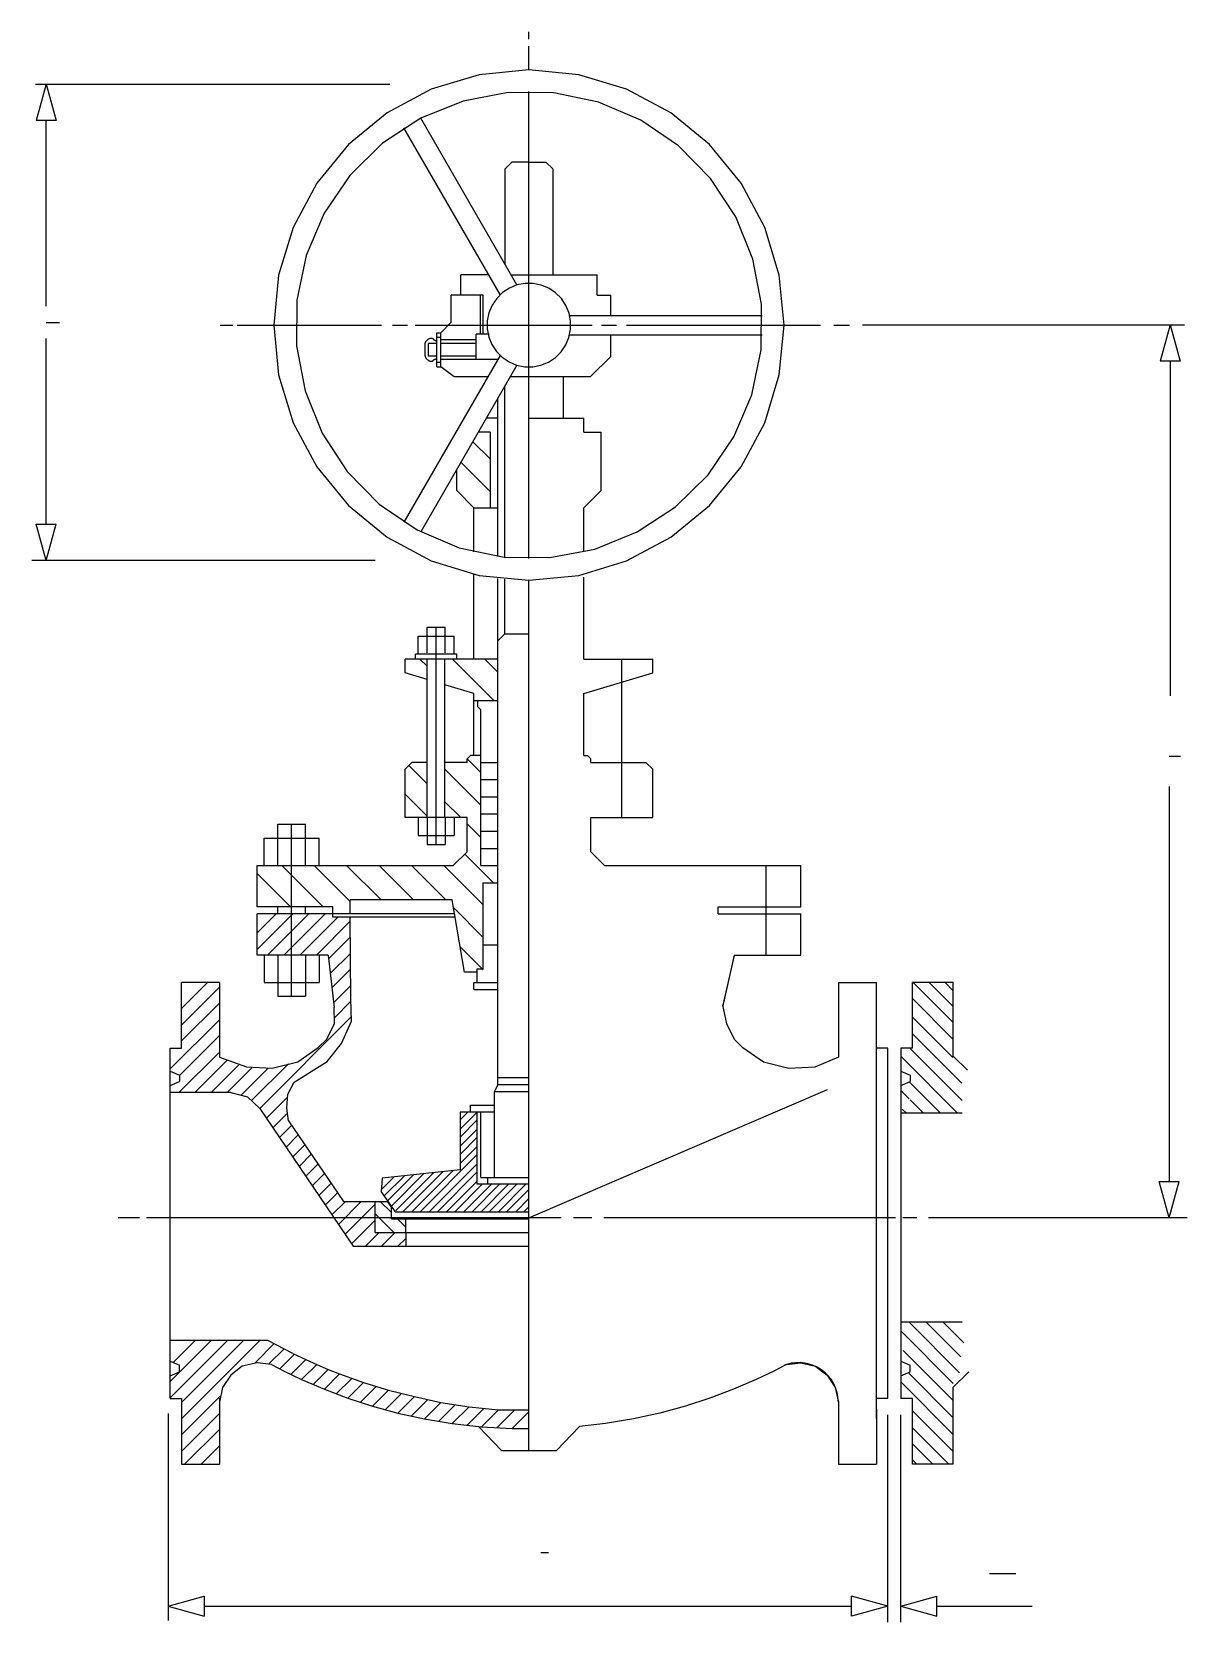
# Model space of a CAD drawing. Extents: x 652 to 1263, y 176 to 1015.
import ezdxf

# ---------------------------------------------------------------- set-up
doc = ezdxf.new("R2010")
doc.units = 0
doc.header["$MEASUREMENT"] = 0
doc.layers.get('0').update_dxf_attribs({"linetype": 'CONTINUOUS'})
doc.layers.add('-1', color=7, linetype='CONTINUOUS')
doc.layers.add('1', color=7, linetype='CONTINUOUS')

msp = doc.modelspace()

# ---------------------------------------------------------------- linework, layer by layer
at = {"layer": '-1', "color": 7, "linetype": 'Continuous'}
for p, q in [((1117.46, 478.81), (1111.29, 478.81)), ((1111.29, 478.81), (1111.29, 293.71)), ((725.38, 466.69), (730.38, 464.56)), ((730.38, 464.56), (730.38, 461.16)), ((1111.29, 466.69), (1116.29, 464.56)), ((1116.29, 464.56), (1116.29, 461.16)), ((725.38, 459.04), (730.38, 461.16)), ((1111.29, 459.04), (1116.29, 461.16)), ((725.38, 313.48), (730.38, 311.36)), ((730.38, 307.96), (730.38, 311.36)), ((1111.29, 313.48), (1116.29, 311.36)), ((1116.29, 307.96), (1116.29, 311.36)), ((725.38, 305.83), (730.38, 307.96)), ((1111.29, 305.83), (1116.29, 307.96)), ((1117.46, 293.71), (1111.29, 293.71))]:
    msp.add_line(p, q, dxfattribs=at)
at = {"linetype": 'Continuous'}
for p, q in [((891.65, 833.21), (875.37, 833.21)), ((933.11, 833.21), (904.99, 833.21)), ((914.94, 389.27), (1072.66, 456.91)), ((914.94, 392.36), (914.94, 406.9))]:
    msp.add_line(p, q, dxfattribs=at)
at = {"layer": '1', "color": 4, "linetype": 'Continuous'}
for p, q in [((914.94, 1011.56), (914.94, 1015.49)), ((914.94, 995.43), (914.94, 1007.92)), ((914.94, 833.21), (914.94, 983.92)), ((751.78, 860.64), (758.53, 860.64)), ((760.74, 860.64), (837.12, 860.64)), ((842.86, 860.64), (850.8, 860.64)), ((854.78, 860.64), (948.37, 860.64)), ((953.22, 860.64), (961.17, 860.64)), ((966.47, 860.64), (1068.89, 860.64)), ((1075.96, 860.64), (1084.34, 860.64)), ((885.26, 799.04), (894.38, 789.91)), ((878.99, 788.18), (894.43, 772.73)), ((865.88, 586.35), (865.88, 701.07)), ((857.38, 684.23), (861.16, 680.44)), ((874.51, 684.23), (896.31, 662.42)), ((891.65, 684.23), (898.59, 677.29)), ((963.99, 600.65), (963.99, 684.23)), ((882.25, 631.55), (889.5, 624.3)), ((851.49, 628.04), (861.16, 618.37)), ((870.6, 626.06), (889.5, 607.16)), ((849.53, 612.88), (861.16, 601.25)), ((870.6, 608.93), (878.88, 600.65)), ((789.57, 506.17), (789.57, 597.02)), ((882.23, 597.3), (889.5, 590.03)), ((881.08, 581.32), (896.27, 566.13)), ((771.4, 571.09), (789.08, 553.41)), ((784.4, 575.21), (806.21, 553.41)), ((801.54, 575.21), (820.46, 556.29)), ((818.66, 575.21), (836.83, 557.05)), ((835.79, 575.21), (853.96, 557.05)), ((852.93, 575.21), (871.1, 557.05)), ((870.06, 575.21), (890.83, 554.44)), ((1040.3, 527.98), (1040.3, 575.21)), ((771.4, 539.68), (781.5, 549.78)), ((771.4, 530.97), (790.22, 549.78)), ((776.83, 527.98), (798.63, 549.78)), ((785.55, 527.98), (807.35, 549.78)), ((793.97, 527.98), (813.95, 547.96)), ((875.15, 552.99), (890.83, 537.3)), ((802.68, 527.98), (820.48, 545.78)), ((809.06, 525.95), (820.57, 537.45)), ((878.67, 532.33), (890.83, 520.16)), ((809.98, 518.15), (820.65, 528.82)), ((731.43, 499.71), (745.17, 513.44)), ((810.88, 510.63), (820.73, 520.49)), ((1139.04, 492.32), (1117.92, 513.44)), ((1139.04, 500.74), (1126.34, 513.44)), ((1139.04, 509.15), (1134.75, 513.44)), ((731.43, 490.99), (751.42, 510.97)), ((811.8, 502.84), (820.82, 511.86)), ((1139.04, 483.43), (1117.46, 505.01)), ((731.43, 482.58), (751.42, 502.56)), ((812.19, 494.81), (820.91, 503.53)), ((725.38, 467.81), (751.42, 493.84)), ((772.8, 447), (821.09, 495.29)), ((1138.93, 473.83), (1117.34, 495.42)), ((730.38, 464.4), (751.42, 485.43)), ((1143.69, 451.17), (1116.05, 478.81)), ((1143.54, 460.33), (1117.46, 486.41)), ((730, 455.3), (751.11, 476.41)), ((738.41, 455.3), (755.32, 472.2)), ((768.48, 451.1), (787.98, 470.6)), ((1141.35, 444.48), (1111.29, 474.54)), ((747.13, 455.3), (761.6, 469.77)), ((755.55, 455.3), (768.58, 468.33)), ((762.93, 453.97), (777.16, 468.19)), ((1115.77, 452.04), (1111.29, 456.51)), ((1132.34, 444.48), (1115.85, 460.97)), ((776.31, 441.81), (787.44, 452.93)), ((1114.31, 444.48), (1112.14, 446.65)), ((1123.32, 444.48), (1116.29, 451.51)), ((779.71, 436.79), (787.4, 444.48)), ((783.23, 431.59), (789.77, 438.13)), ((878.6, 440.91), (882.74, 445.05)), ((878.6, 436.1), (887.55, 445.05)), ((878.6, 431.78), (887.68, 440.86)), ((786.62, 426.57), (793.04, 432.99)), ((878.6, 426.97), (887.68, 436.05)), ((878.6, 422.64), (887.68, 431.72)), ((790.14, 421.38), (796.69, 427.92)), ((793.54, 416.36), (799.99, 422.81)), ((857.47, 392.36), (887.68, 422.59)), ((878.6, 417.83), (887.68, 426.92)), ((797.06, 411.16), (803.59, 417.69)), ((800.45, 406.14), (806.94, 412.63)), ((839.86, 397.83), (853.99, 411.96)), ((842.26, 395.42), (859.36, 412.53)), ((844.67, 393.02), (864.74, 413.1)), ((848.33, 392.36), (869.57, 413.6)), ((853.14, 392.36), (874.95, 414.17)), ((862.27, 392.36), (887.68, 417.78)), ((866.6, 392.36), (887.68, 413.45)), ((803.96, 400.94), (810.51, 407.48)), ((836.92, 404.03), (843.78, 410.89)), ((838.43, 400.73), (849.15, 411.45)), ((871.41, 392.36), (887.68, 408.64)), ((875.74, 392.36), (890.27, 406.9)), ((880.55, 392.36), (895.08, 406.9)), ((884.88, 392.36), (899.41, 406.9)), ((889.69, 392.36), (904.22, 406.9)), ((894.01, 392.36), (908.54, 406.9)), ((898.82, 392.36), (913.35, 406.9)), ((903.14, 392.36), (914.94, 404.16)), ((807.37, 395.92), (813.89, 402.45)), ((810.88, 390.73), (817.97, 397.81)), ((814.28, 385.71), (826.39, 397.81)), ((817.79, 380.51), (833.71, 396.42)), ((842.26, 391.94), (836.38, 397.81)), ((907.95, 392.36), (914.94, 399.35)), ((912.28, 392.36), (914.94, 395.03)), ((709.2, 389.27), (697.92, 389.27)), ((931.92, 389.27), (712.96, 389.27)), ((821.19, 375.5), (833.71, 388.01)), ((843.6, 381.46), (833.71, 391.35)), ((849.9, 384.29), (845.47, 388.73)), ((948.22, 389.27), (938.5, 389.27)), ((1108.59, 389.27), (954.48, 389.27)), ((1119.87, 389.27), (1112.35, 389.27)), ((828.61, 374.2), (835.88, 381.46)), ((837.02, 374.2), (844.29, 381.46)), ((845.74, 374.2), (849.9, 378.36)), ((1139.04, 301.72), (1111.29, 329.47)), ((1142.35, 307.43), (1115.72, 334.06)), ((1143, 315.79), (1124.73, 334.06)), ((1144.63, 323.18), (1133.75, 334.06)), ((725.38, 302.8), (747.04, 324.45)), ((725.38, 294.09), (755.75, 324.45)), ((726.97, 312.81), (738.62, 324.45)), ((731.43, 291.72), (764.16, 324.45)), ((731.43, 283.01), (772.88, 324.45)), ((770.48, 312.84), (780.39, 322.75)), ((777.77, 312.22), (785.59, 320.04)), ((1139.04, 292.7), (1112.61, 319.14)), ((783.62, 309.65), (791.15, 317.18)), ((789.16, 306.47), (797.03, 314.35)), ((794.89, 303.79), (802.83, 311.73)), ((800.93, 301.12), (808.94, 309.13)), ((806.87, 298.65), (814.96, 306.74)), ((813.14, 296.21), (821.33, 304.39)), ((1139.04, 274.78), (1111.29, 302.53)), ((1139.04, 283.62), (1115.18, 307.48)), ((731.43, 274.6), (751.72, 294.88)), ((819.32, 293.97), (827.59, 302.24)), ((825.84, 291.77), (834.22, 300.15)), ((832.26, 289.78), (840.75, 298.26)), ((839.05, 287.85), (847.65, 296.46)), ((845.73, 286.12), (854.47, 294.86)), ((731.43, 265.88), (751.42, 285.86)), ((852.81, 284.48), (861.37, 293.04)), ((859.78, 283.04), (868.43, 291.69)), ((867.16, 281.71), (875.91, 290.45)), ((874.45, 280.59), (883.3, 289.42)), ((882.19, 279.61), (891.13, 288.54)), ((889.84, 278.84), (898.89, 287.89)), ((897.97, 278.26), (907.13, 287.42)), ((906.03, 277.9), (914.94, 286.81)), ((1139.04, 265.77), (1117.46, 287.35)), ((733.05, 259.08), (751.42, 277.45)), ((1136.65, 259.08), (1117.46, 278.27)), ((1128.24, 259.08), (1117.46, 269.86)), ((741.76, 259.08), (751.42, 268.74)), ((1119.82, 259.08), (1117.46, 261.44))]:
    msp.add_line(p, q, dxfattribs=at)
at = {"layer": '1', "color": 7, "linetype": 'Continuous'}
for p, q in [((888.64, 992.84), (863.36, 985.17)), ((914.94, 995.43), (888.64, 992.84)), ((941.23, 992.84), (914.94, 995.43)), ((966.52, 985.17), (941.23, 992.84)), ((863.36, 985.17), (840.05, 972.72)), ((903.92, 983.43), (880.17, 978.92)), ((928.08, 983.22), (903.92, 983.43)), ((951.74, 978.3), (928.08, 983.22)), ((989.82, 972.72), (966.52, 985.17)), ((880.17, 978.92), (857.77, 969.87)), ((973.99, 968.86), (951.74, 978.3)), ((840.05, 972.72), (819.63, 955.95)), ((857.77, 969.87), (837.56, 956.61)), ((908.6, 881.81), (857.77, 969.87)), ((993.97, 955.26), (973.99, 968.86)), ((1010.25, 955.95), (989.82, 972.72)), ((899.77, 876.71), (848.93, 964.77)), ((819.63, 955.95), (802.86, 935.53)), ((837.56, 956.61), (820.32, 939.67)), ((1010.91, 938.02), (993.97, 955.26)), ((1027.01, 935.53), (1010.25, 955.95)), ((902.35, 943.13), (905.94, 946.72)), ((902.35, 892.64), (902.35, 943.13)), ((914.94, 946.72), (905.94, 946.72)), ((914.94, 946.72), (923.93, 946.72)), ((927.53, 943.13), (923.93, 946.72)), ((927.53, 943.13), (927.53, 887.17)), ((802.86, 935.53), (790.41, 912.22)), ((820.32, 939.67), (806.72, 919.69)), ((1024.16, 917.81), (1010.91, 938.02)), ((1039.47, 912.22), (1027.01, 935.53)), ((806.72, 919.69), (797.28, 897.45)), ((1033.22, 895.41), (1024.16, 917.81)), ((790.41, 912.22), (782.74, 886.94)), ((1047.14, 886.94), (1039.47, 912.22)), ((797.28, 897.45), (792.36, 873.79)), ((1037.73, 871.66), (1033.22, 895.41)), ((782.74, 886.94), (780.15, 860.64)), ((893.99, 887.17), (878.97, 887.17)), ((878.97, 876.38), (878.97, 887.17)), ((908.6, 881.81), (904.6, 880.17)), ((905.51, 887.17), (950.91, 887.17)), ((912.86, 882.64), (908.6, 881.81)), ((917.19, 882.62), (912.86, 882.64)), ((921.43, 881.76), (917.19, 882.62)), ((950.91, 876.38), (950.91, 887.17)), ((1049.73, 860.64), (1047.14, 886.94)), ((792.36, 873.79), (792.15, 849.62)), ((890.8, 876.38), (873.83, 876.38)), ((873.83, 862.24), (873.83, 876.38)), ((889.28, 855.75), (889.28, 876.38)), ((890.8, 855.75), (890.8, 876.38)), ((897.91, 874.72), (895.49, 871.13)), ((900.98, 877.78), (897.91, 874.72)), ((904.6, 880.17), (900.98, 877.78)), ((925.43, 880.09), (921.43, 881.76)), ((929.02, 877.67), (925.43, 880.09)), ((932.07, 874.59), (929.02, 877.67)), ((934.47, 870.98), (932.07, 874.59)), ((950.91, 876.38), (958.11, 876.38)), ((958.11, 865.74), (958.11, 876.38)), ((893.82, 867.14), (892.96, 862.89)), ((895.49, 871.13), (893.82, 867.14)), ((936.11, 866.97), (934.47, 870.98)), ((936.94, 862.72), (936.11, 866.97)), ((936.44, 865.74), (1038.11, 865.74)), ((1037.52, 847.5), (1037.73, 871.66)), ((780.15, 860.64), (782.74, 834.34)), ((873.83, 862.24), (868.4, 856.59)), ((892.96, 862.89), (892.94, 858.56)), ((892.94, 858.56), (893.77, 854.31)), ((936.06, 854.15), (936.92, 858.39)), ((936.92, 858.39), (936.94, 862.72)), ((1047.14, 834.34), (1049.73, 860.64)), ((792.15, 849.62), (796.66, 825.88)), ((860.17, 844.36), (860.17, 850.82)), ((861.86, 844.25), (861.86, 850.94)), ((866.21, 850.94), (861.86, 850.94)), ((866.21, 856.59), (868.4, 856.59)), ((866.21, 838.6), (866.21, 856.59)), ((866.21, 854.24), (868.4, 854.24)), ((868.4, 838.6), (868.4, 856.59)), ((887.12, 852.75), (868.4, 852.75)), ((887.12, 850.94), (868.4, 850.94)), ((893.99, 855.75), (887.12, 855.75)), ((887.12, 842.7), (887.12, 855.75)), ((893.77, 854.31), (895.41, 850.3)), ((895.41, 850.3), (897.8, 846.69)), ((931.97, 846.56), (934.39, 850.15)), ((934.39, 850.15), (936.06, 854.15)), ((936.44, 855.54), (1038.11, 855.54)), ((958.11, 844), (958.11, 855.54)), ((899.77, 844.57), (848.93, 756.52)), ((866.21, 844.25), (861.86, 844.25)), ((866.21, 840.96), (868.4, 840.96)), ((887.12, 844.25), (868.4, 844.25)), ((898.54, 842.44), (868.4, 842.44)), ((897.8, 846.69), (900.85, 843.61)), ((900.85, 843.61), (904.45, 841.19)), ((904.45, 841.19), (908.44, 839.52)), ((921.27, 839.47), (925.28, 841.11)), ((925.28, 841.11), (928.89, 843.51)), ((928.89, 843.51), (931.97, 846.56)), ((958.11, 844), (947.32, 833.21)), ((1032.6, 823.83), (1037.52, 847.5)), ((782.74, 834.34), (790.41, 809.06)), ((908.6, 839.47), (857.77, 751.42)), ((866.21, 838.6), (868.4, 838.6)), ((875.37, 833.21), (868.4, 838.6)), ((893.21, 833.21), (875.37, 833.21)), ((947.32, 833.21), (904.99, 833.21)), ((908.44, 839.52), (912.69, 838.66)), ((912.69, 838.66), (917.02, 838.64)), ((914.94, 737.36), (914.94, 833.21)), ((917.02, 838.64), (921.27, 839.47)), ((933.11, 811.41), (933.11, 833.21)), ((1039.47, 809.06), (1047.14, 834.34)), ((796.66, 825.88), (805.71, 803.47)), ((902.22, 738.02), (902.22, 828.41)), ((1023.16, 801.59), (1032.6, 823.83)), ((898.59, 738.45), (898.59, 822.12)), ((790.41, 809.06), (802.86, 785.76)), ((898.59, 811.41), (892.4, 811.41)), ((914.94, 811.41), (944.01, 811.41)), ((944.01, 804.14), (944.01, 811.41)), ((1027.01, 785.76), (1039.47, 809.06)), ((805.71, 803.47), (818.97, 783.26)), ((894.38, 804.14), (888.21, 804.14)), ((894.38, 804.14), (894.38, 764.17)), ((944.01, 804.14), (953.09, 804.14)), ((953.09, 773.25), (953.09, 804.14)), ((1009.56, 781.61), (1023.16, 801.59)), ((802.86, 785.76), (819.63, 765.33)), ((818.97, 783.26), (835.91, 766.02)), ((876.78, 773.25), (876.78, 784.36)), ((992.32, 764.67), (1009.56, 781.61)), ((1010.25, 765.33), (1027.01, 785.76)), ((876.78, 773.25), (885.87, 764.17)), ((953.09, 773.25), (944.01, 764.17)), ((819.63, 765.33), (840.05, 748.57)), ((835.91, 766.02), (855.88, 752.42)), ((972.11, 751.42), (992.32, 764.67)), ((989.82, 748.57), (1010.25, 765.33)), ((885.87, 764.17), (898.59, 764.17)), ((885.87, 740.83), (885.87, 764.17)), ((944.01, 740.83), (944.01, 764.17)), ((840.05, 748.57), (863.36, 736.11)), ((855.88, 752.42), (878.13, 742.98)), ((949.7, 742.36), (972.11, 751.42)), ((966.52, 736.11), (989.82, 748.57)), ((878.13, 742.98), (901.79, 738.06)), ((925.96, 737.85), (949.7, 742.36)), ((863.36, 736.11), (888.64, 728.44)), ((901.79, 738.06), (925.96, 737.85)), ((941.23, 728.44), (966.52, 736.11)), ((885.87, 684.23), (885.87, 729.02)), ((888.64, 728.44), (914.94, 725.85)), ((898.59, 693.97), (898.59, 726.85)), ((902.22, 697.6), (902.22, 726.45)), ((914.94, 725.85), (941.23, 728.44)), ((914.94, 266.35), (914.94, 725.85)), ((944.01, 684.23), (944.01, 727.56)), ((861.12, 701.07), (870.65, 701.07)), ((861.12, 696.31), (861.12, 701.07)), ((870.65, 696.31), (870.65, 701.07)), ((902.22, 697.6), (898.59, 693.97)), ((902.22, 697.6), (914.94, 697.6)), ((856.35, 696.31), (875.42, 696.31)), ((856.35, 686.77), (856.35, 696.31)), ((861.12, 689.45), (861.12, 696.31)), ((861.12, 687.49), (861.12, 695.59)), ((870.65, 690.18), (870.65, 696.31)), ((870.65, 687.49), (870.65, 695.59)), ((875.42, 686.77), (875.42, 696.31)), ((898.59, 459.59), (898.59, 693.97)), ((849.53, 676.96), (849.53, 684.23)), ((898.59, 684.23), (849.53, 684.23)), ((876.78, 686.77), (854.98, 686.77)), ((854.98, 684.23), (854.98, 686.77)), ((861.16, 600.65), (861.16, 684.23)), ((870.6, 600.65), (870.6, 684.23)), ((876.78, 684.23), (876.78, 686.77)), ((944.01, 684.23), (980.35, 684.23)), ((980.35, 676.96), (980.35, 684.23)), ((861.16, 673.47), (849.53, 676.96)), ((944.01, 666.06), (980.35, 676.96)), ((885.87, 666.06), (870.6, 670.64)), ((885.87, 633.35), (885.87, 666.06)), ((944.01, 633.35), (944.01, 666.06)), ((885.87, 662.42), (898.59, 662.42)), ((887.98, 659.12), (887.98, 662.42)), ((889.5, 657.43), (887.98, 659.12)), ((889.5, 575.21), (889.5, 657.43)), ((884.05, 633.35), (882.23, 631.54)), ((882.23, 629.72), (882.23, 631.54)), ((889.5, 633.35), (884.05, 633.35)), ((944.01, 633.35), (945.82, 633.35)), ((945.82, 633.35), (947.64, 631.54)), ((947.64, 629.72), (947.64, 631.54)), ((853.16, 629.72), (849.53, 626.09)), ((849.53, 600.65), (849.53, 626.09)), ((861.16, 629.72), (853.16, 629.72)), ((882.23, 629.72), (870.6, 629.72)), ((889.5, 629.72), (898.59, 629.72)), ((947.64, 629.72), (976.71, 629.72)), ((976.71, 629.72), (980.35, 626.09)), ((980.35, 600.65), (980.35, 626.09)), ((889.5, 620.64), (898.59, 620.64)), ((889.5, 611.55), (898.59, 611.55)), ((782.31, 597.02), (796.84, 597.02)), ((782.31, 589.75), (782.31, 597.02)), ((796.84, 589.75), (796.84, 597.02)), ((882.23, 600.65), (849.53, 600.65)), ((856.35, 600.65), (856.35, 591.11)), ((861.12, 600.65), (861.12, 591.11)), ((861.12, 599.93), (861.12, 591.83)), ((870.65, 600.65), (870.65, 591.11)), ((870.65, 599.93), (870.65, 591.83)), ((875.42, 600.65), (875.42, 591.11)), ((882.23, 582.48), (882.23, 600.65)), ((889.5, 602.47), (898.59, 602.47)), ((947.64, 582.48), (947.64, 600.65)), ((947.64, 600.65), (980.35, 600.65)), ((775.04, 589.75), (804.11, 589.75)), ((775.04, 575.21), (775.04, 589.75)), ((782.31, 575.21), (782.31, 589.75)), ((782.31, 576.3), (782.31, 588.66)), ((796.84, 575.21), (796.84, 589.75)), ((796.84, 576.3), (796.84, 588.66)), ((804.11, 575.21), (804.11, 589.75)), ((856.35, 591.11), (875.42, 591.11)), ((861.12, 591.11), (861.12, 586.35)), ((870.65, 591.11), (870.65, 586.35)), ((889.5, 593.38), (898.59, 593.38)), ((861.12, 586.35), (870.65, 586.35)), ((882.23, 582.48), (874.97, 575.21)), ((889.5, 584.3), (898.59, 584.3)), ((947.64, 582.48), (954.91, 575.21)), ((771.4, 553.41), (771.4, 575.21)), ((771.4, 575.21), (874.97, 575.21)), ((889.5, 575.21), (898.59, 575.21)), ((954.91, 575.21), (1058.47, 575.21)), ((1058.47, 553.41), (1058.47, 575.21)), ((890.83, 520.71), (890.83, 566.13)), ((890.83, 566.13), (898.59, 566.13)), ((874.46, 557.05), (820.46, 557.05)), ((820.46, 549.78), (820.46, 557.05)), ((880.96, 518.89), (874.46, 557.05)), ((811.38, 553.41), (771.4, 553.41)), ((771.4, 527.98), (771.4, 549.78)), ((811.38, 549.78), (771.4, 549.78)), ((782.31, 549.78), (782.31, 553.41)), ((796.84, 549.78), (796.84, 553.41)), ((811.38, 547.96), (811.38, 553.41)), ((875.69, 549.78), (811.38, 549.78)), ((876.01, 547.96), (811.38, 547.96)), ((820.89, 504.89), (820.46, 547.96)), ((1014.87, 553.41), (1058.47, 553.41)), ((1014.87, 549.78), (1014.87, 553.41)), ((1014.87, 549.78), (1058.47, 549.78)), ((1058.47, 527.98), (1058.47, 549.78)), ((890.83, 533.43), (898.59, 533.43)), ((808.82, 527.98), (771.4, 527.98)), ((775.04, 527.98), (775.04, 513.44)), ((782.31, 527.98), (782.31, 513.44)), ((782.31, 526.89), (782.31, 514.53)), ((796.84, 527.98), (796.84, 513.44)), ((796.84, 526.89), (796.84, 514.53)), ((804.11, 527.98), (804.11, 513.44)), ((808.82, 527.98), (812.11, 500.19)), ((887.68, 513.44), (887.68, 520.71)), ((887.68, 520.71), (890.83, 520.71)), ((1023.39, 527.98), (1017.35, 501.12)), ((1023.32, 527.8), (1017.41, 501.55)), ((1023.39, 527.98), (1058.47, 527.98)), ((751.42, 513.44), (731.43, 513.44)), ((731.43, 478.81), (731.43, 513.44)), ((751.42, 513.44), (751.42, 474.03)), ((775.04, 513.44), (804.11, 513.44)), ((782.31, 513.44), (782.31, 506.17)), ((796.84, 513.44), (796.84, 506.17)), ((887.68, 518.89), (880.96, 518.89)), ((885.87, 513.44), (898.59, 513.44)), ((885.87, 509.81), (885.87, 513.44)), ((1078.46, 513.44), (1098.44, 513.44)), ((1078.46, 513.44), (1078.46, 474.12)), ((1098.44, 484.37), (1098.44, 513.44)), ((1098.44, 283.21), (1098.44, 513.44)), ((1117.46, 478.81), (1117.46, 513.44)), ((1139.04, 513.44), (1117.46, 513.44)), ((1139.04, 474.56), (1139.04, 513.44)), ((782.31, 506.17), (796.84, 506.17)), ((821.14, 493.04), (820.89, 504.89)), ((885.87, 509.81), (898.59, 509.81)), ((812.23, 491.86), (812.11, 500.19)), ((1019.4, 491.69), (1017.41, 501.55)), ((808.13, 483.57), (812.23, 491.86)), ((815.89, 481.32), (821.14, 493.04)), ((1023.5, 483.4), (1019.4, 491.69)), ((725.38, 293.71), (725.38, 478.81)), ((725.38, 478.81), (731.43, 478.81)), ((792.81, 471.65), (803.69, 479.19)), ((803.69, 479.19), (808.13, 483.57)), ((808.37, 471.71), (815.89, 481.32)), ((1027.93, 479.02), (1023.5, 483.4)), ((1038.82, 471.48), (1027.93, 479.02)), ((1104.49, 478.81), (1098.44, 478.81)), ((1104.49, 293.71), (1104.49, 478.81)), ((751.42, 474.03), (765.75, 468.97)), ((779.33, 468.31), (792.81, 471.65)), ((790.88, 460.87), (808.37, 471.71)), ((1052.3, 468.13), (1038.82, 471.48)), ((1078.46, 474.12), (1065.87, 468.79)), ((1139.04, 474.56), (1146.63, 467.13)), ((765.75, 468.97), (779.33, 468.31)), ((898.59, 463.22), (914.94, 463.22)), ((1065.87, 468.79), (1052.3, 468.13)), ((757.54, 455.3), (725.38, 455.3)), ((757.54, 455.3), (766.36, 453.12)), ((787.03, 447.05), (787.55, 454.57)), ((787.55, 454.57), (790.88, 460.87)), ((898.59, 459.59), (896.77, 455.95)), ((896.77, 410.53), (896.77, 455.95)), ((896.77, 455.95), (914.94, 455.95)), ((898.59, 459.59), (914.94, 459.59)), ((766.36, 453.12), (772.95, 446.84)), ((772.8, 447), (822.07, 374.2)), ((787.99, 440.39), (787.03, 447.05)), ((884.05, 448.69), (896.77, 448.69)), ((884.05, 445.05), (884.05, 448.69)), ((787.99, 440.39), (817.05, 397.81)), ((878.6, 445.05), (878.6, 414.56)), ((896.77, 445.05), (878.6, 445.05)), ((887.68, 406.9), (887.55, 445.05)), ((889.5, 410.53), (889.5, 445.05)), ((1143.69, 444.48), (1111.29, 444.48)), ((878.6, 414.56), (837.33, 410.21)), ((837.33, 410.21), (836.85, 402.97)), ((893.14, 406.9), (887.68, 406.9)), ((889.5, 410.53), (914.94, 410.53)), ((893.14, 406.9), (893.14, 410.53)), ((914.94, 406.9), (893.14, 406.9)), ((817.05, 397.81), (833.71, 397.81)), ((836.85, 402.97), (844.36, 392.36)), ((844.36, 392.36), (914.94, 392.36)), ((849.9, 381.46), (849.9, 374.2)), ((822.07, 374.2), (914.94, 374.2)), ((1143.69, 334.06), (1111.29, 334.06)), ((777.09, 324.45), (725.38, 324.45)), ((790.26, 317.63), (777.09, 324.45)), ((763.48, 310.91), (757.39, 306.15)), ((771.35, 312.68), (763.48, 310.91)), ((778.89, 311.78), (771.35, 312.68)), ((778.89, 311.78), (785.57, 308.24)), ((790.26, 317.63), (797.03, 314.35)), ((797.03, 314.35), (802.83, 311.73)), ((802.83, 311.73), (808.94, 309.13)), ((1050.99, 311.78), (1044.31, 308.24)), ((1050.99, 311.78), (1049.52, 311.19)), ((1050.99, 311.78), (1058.53, 312.68)), ((1058.53, 312.68), (1066.39, 310.91)), ((1066.39, 310.91), (1072.49, 306.15)), ((757.39, 306.15), (753.15, 299.61)), ((785.57, 308.24), (794.89, 303.79)), ((794.89, 303.79), (806.87, 298.65)), ((808.94, 309.13), (814.96, 306.74)), ((814.96, 306.74), (827.59, 302.24)), ((1034.99, 303.79), (1023, 298.65)), ((1044.31, 308.24), (1034.99, 303.79)), ((1072.49, 306.15), (1076.73, 299.61)), ((1139.04, 299.74), (1147.38, 307.95)), ((753.15, 299.61), (751.42, 291.81)), ((751.42, 294), (751.42, 259.08)), ((806.87, 298.65), (819.32, 293.97)), ((819.32, 293.97), (832.26, 289.78)), ((827.59, 302.24), (840.75, 298.26)), ((840.75, 298.26), (854.47, 294.86)), ((854.47, 294.86), (868.43, 291.69)), ((1010.56, 293.97), (997.61, 289.78)), ((1023, 298.65), (1010.56, 293.97)), ((1076.73, 299.61), (1078.46, 291.81)), ((1139.04, 259.08), (1139.04, 299.74)), ((725.38, 293.71), (731.43, 293.71)), ((731.43, 293.71), (731.43, 259.08)), ((751.42, 291.81), (751.42, 259.08)), ((832.26, 289.78), (845.73, 286.12)), ((845.73, 286.12), (859.78, 283.04)), ((868.43, 291.69), (883.3, 289.42)), ((883.3, 289.42), (898.89, 287.89)), ((898.89, 287.89), (914.94, 287.89)), ((984.14, 286.12), (970.09, 283.04)), ((997.61, 289.78), (984.14, 286.12)), ((1078.46, 292.2), (1078.46, 259.08)), ((1078.46, 292.2), (1078.46, 259.08)), ((1104.49, 293.71), (1098.44, 293.71)), ((1098.44, 288.15), (1098.44, 259.08)), ((1117.46, 259.08), (1117.46, 293.71)), ((859.78, 283.04), (874.45, 280.59)), ((874.45, 280.59), (889.84, 278.84)), ((900.4, 266.35), (888.31, 278.98)), ((900.4, 266.35), (888.31, 278.98)), ((889.84, 278.84), (906.03, 277.9)), ((906.03, 277.9), (914.94, 277.9)), ((929.47, 266.35), (941.6, 279.02)), ((955.42, 280.59), (941.6, 279.02)), ((970.09, 283.04), (955.42, 280.59)), ((900.4, 266.35), (914.94, 266.35)), ((900.4, 266.35), (914.94, 266.35)), ((914.94, 266.35), (929.47, 266.35)), ((731.43, 259.08), (751.42, 259.08)), ((1078.46, 259.08), (1098.44, 259.08)), ((1139.04, 259.08), (1117.46, 259.08))]:
    msp.add_line(p, q, dxfattribs=at)
at = {"layer": '1', "color": 3, "linetype": 'Continuous'}
for p, q in [((654.24, 987.75), (841.42, 987.75)), ((659.94, 987.75), (654.64, 968.6)), ((659.94, 987.75), (665.23, 968.6)), ((665.23, 968.6), (654.64, 968.6)), ((665.23, 968.6), (654.64, 968.6)), ((659.94, 870.56), (659.94, 968.6)), ((1091.09, 860.67), (1261.17, 860.67)), ((1253.57, 860.67), (1248.28, 841.52)), ((1253.57, 860.67), (1258.86, 841.52)), ((659.94, 755.52), (659.94, 853.56)), ((1258.86, 841.52), (1248.28, 841.52)), ((1258.86, 841.52), (1248.28, 841.52)), ((1253.57, 841.52), (1253.57, 664.89)), ((654.64, 755.52), (665.23, 755.52)), ((654.64, 755.52), (665.23, 755.52)), ((659.94, 736.38), (654.64, 755.52)), ((659.94, 736.38), (665.23, 755.52)), ((833.74, 736.38), (652.34, 736.38)), ((1253.14, 616.9), (1253.14, 408.42)), ((1247.85, 408.42), (1258.44, 408.42)), ((1253.14, 389.27), (1247.85, 408.42)), ((1247.85, 408.42), (1258.44, 408.42)), ((1253.14, 389.27), (1258.44, 408.42)), ((833.71, 381.46), (833.71, 397.81)), ((833.71, 397.81), (840.5, 397.81)), ((840.3, 397.68), (842.06, 395.18)), ((842.26, 388.73), (842.26, 395.33)), ((842.26, 388.73), (914.94, 388.73)), ((849.9, 381.46), (849.9, 388.67)), ((1262.64, 389.27), (1126.07, 389.27)), ((833.71, 381.46), (914.94, 381.46)), ((724.3, 285.9), (724.3, 176.58)), ((1104.49, 175.67), (1104.49, 285.21)), ((1111.29, 175.67), (1111.29, 285.21)), ((724.3, 184.17), (743.45, 189.47)), ((743.45, 189.47), (743.45, 178.88)), ((743.45, 189.47), (743.45, 178.88)), ((1085.35, 178.88), (1085.35, 189.47)), ((1104.49, 184.17), (1085.35, 189.47)), ((1085.35, 178.88), (1085.35, 189.47)), ((1111.29, 184.17), (1130.44, 189.47)), ((1130.44, 178.88), (1130.44, 189.47)), ((1130.44, 178.88), (1130.44, 189.47)), ((724.3, 184.17), (743.45, 178.88)), ((743.45, 184.17), (1085.35, 184.17)), ((1104.49, 184.17), (1085.35, 178.88)), ((1111.29, 184.17), (1130.44, 178.88)), ((1130.44, 184.17), (1180.76, 184.17))]:
    msp.add_line(p, q, dxfattribs=at)
at = {"layer": '1', "color": 5, "linetype": 'Continuous'}
for p, q in [((659.94, 862.06), (666.94, 862.06)), ((1253.14, 633.05), (1259.14, 633.05)), ((921.22, 212.41), (925.22, 212.41)), ((1158.19, 201.41), (1172.19, 201.41))]:
    msp.add_line(p, q, dxfattribs=at)
at = {"layer": '1', "color": 7, "linetype": 'Continuous'}
for points in [[(860.16, 850.82, -0.051729), (860.2, 851.19, -0.04396), (860.32, 851.58, -0.038152), (860.52, 851.97, -0.034218), (860.78, 852.35, -0.031891), (861.1, 852.7, -0.030959), (861.47, 853.02, -0.031326), (861.87, 853.28, -0.033031), (862.29, 853.49, -0.036239), (862.71, 853.63, -0.041209), (863.13, 853.7, -0.048151), (863.51, 853.69, -0.056819), (863.86, 853.62, -0.065743), (864.16, 853.47, -0.07178), (864.39, 853.25, -0.07178)], [(864.39, 853.25, 0.181667), (864.39, 853.2, 0.087732), (864.43, 853.14, 0.043527), (864.49, 853.07, 0.026108), (864.59, 852.99, 0.018199), (864.72, 852.91, 0.014216), (864.86, 852.83, 0.012175), (865.03, 852.74, 0.011297), (865.2, 852.66, 0.011297), (865.38, 852.59, 0.012175), (865.55, 852.53, 0.014216), (865.71, 852.48, 0.018199), (865.86, 852.45, 0.026108), (865.98, 852.43, 0.043527), (866.08, 852.43, 0.087732), (866.15, 852.45, 0.181667), (866.18, 852.48, 0.181667)], [(860.16, 844.36, 0.054607), (860.21, 843.96, 0.04596), (860.36, 843.54, 0.039738), (860.58, 843.12, 0.035752), (860.88, 842.72, 0.033655), (861.25, 842.36, 0.033217), (861.66, 842.04, 0.034385), (862.1, 841.79, 0.037296), (862.56, 841.61, 0.042246), (863.01, 841.51, 0.049567), (863.43, 841.5, 0.059172), (863.82, 841.57, 0.069535), (864.14, 841.72, 0.076814), (864.39, 841.95, 0.076814)], [(864.39, 841.95, -0.181667), (864.39, 841.99, -0.087732), (864.43, 842.05, -0.043527), (864.49, 842.13, -0.026108), (864.59, 842.2, -0.018199), (864.72, 842.29, -0.014216), (864.86, 842.37, -0.012175), (865.03, 842.46, -0.011297), (865.2, 842.54, -0.011297), (865.38, 842.61, -0.012175), (865.55, 842.67, -0.014216), (865.71, 842.72, -0.018199), (865.86, 842.75, -0.026108), (865.98, 842.77, -0.043527), (866.08, 842.77, -0.087732), (866.15, 842.75, -0.181667), (866.18, 842.72, -0.181667)]]:
    msp.add_lwpolyline(points, format="xyb", dxfattribs=at)
msp.add_arc((1057.33, 291.73), 21.03, 1.25935, 107.55625, dxfattribs=at)

doc.saveas('drawing.dxf')
